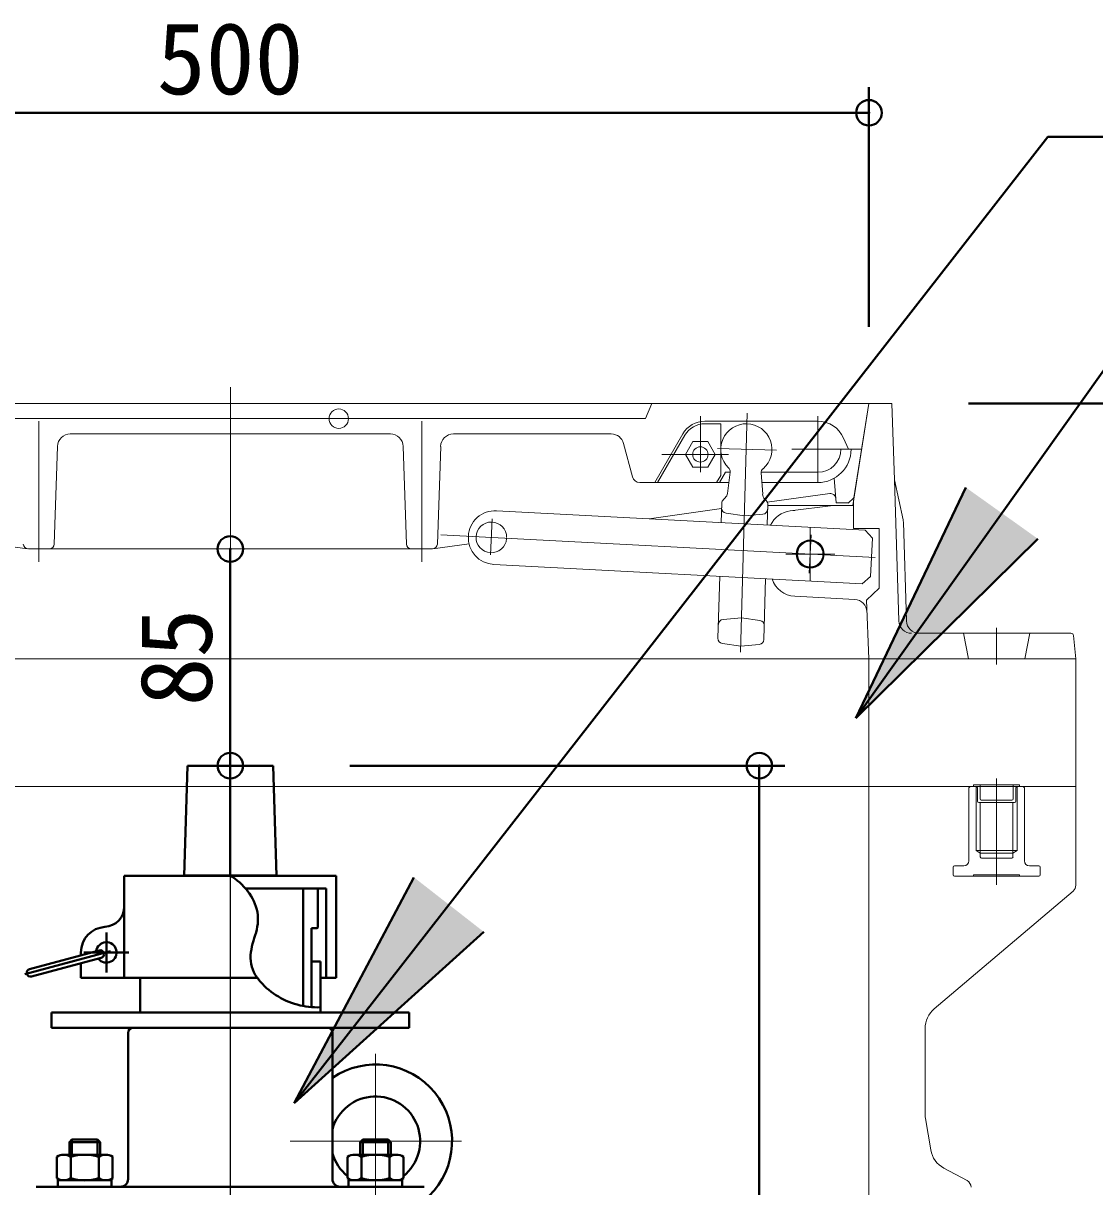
# Model space of a CAD drawing. Units: millimetres at full size, sheet at 1:20. Extents: x -5952 to 5966, y -3160 to 3160.
# Drawn here: x -3324.8 to -2905.4, y 612.6 to 1067.9 of the extents above; entities that cross this region are included whole.
import ezdxf
from ezdxf.enums import TextEntityAlignment as Align

# ---------------------------------------------------------------- set-up
doc = ezdxf.new("R2010")
doc.units = ezdxf.units.MM
doc.header["$LTSCALE"] = 20
doc.header["$PDMODE"] = 32
doc.header["$PDSIZE"] = 10
for name, color, linetype, lineweight in [('0-5_TEMP01', 3, 'Continuous', 18), ('0-7_躯体', 7, 'Continuous', 9), ('0-9_消火栓', 2, 'Continuous', 40), ('0-C_寸法', 1, 'Continuous', 40)]:
    doc.layers.add(name, color=color, linetype=linetype, lineweight=lineweight)
doc.styles.add('ＭＳ ゴシック', font='')
doc.styles.get('ＭＳ ゴシック').set_extended_font_data('MS Gothic')

msp = doc.modelspace()

# ---------------------------------------------------------------- linework, layer by layer
at = {"layer": '0-5_TEMP01'}
for p, q in [((-3243.76, 925.53), (-3243.76, 769.16)), ((-3041.37, 915.31), (-3044.01, 821.77)), ((-3318.76, 912.16), (-3318.76, 857.16)), ((-3168.77, 912.16), (-3168.77, 857.16)), ((-3059.76, 914.16), (-3059.76, 892.16)), ((-3074.78, 899.16), (-3048.76, 899.16)), ((-3053.07, 901.47), (-3029.93, 900.83)), ((-3141.96, 859.84), (-3141.22, 873.94)), ((-3016.76, 870.66), (-3016.76, 849.67)), ((-2991.26, 858.82), (-3161.4, 867.74)), ((-3017.16, 852.67), (-3016.38, 867.65)), ((-3026.29, 860.16), (-3007.11, 860.16)), ((-2943.77, 831.36), (-2943.77, 816.98)), ((-3243.76, 801.66), (-3243.76, 531.66)), ((-3243.78, 353.26), (-3243.78, 779.27)), ((-3243.78, 353.26), (-3243.78, 779.27)), ((-3574.76, 769.16), (-2912.76, 769.16)), ((-3186.94, 664.53), (-3186.94, 522.03)), ((-3153.21, 630.4), (-3220.35, 630.4))]:
    msp.add_line(p, q, dxfattribs=at)
at = {"layer": '0-7_躯体'}
for p, q in [((-3501.77, 919.16), (-2985.77, 919.16)), ((-2993.77, 919.16), (-3493.76, 919.16)), ((-3001.39, 919.16), (-3111.71, 919.16)), ((-3081.27, 913.16), (-3078.76, 919.16)), ((-2993.77, 919.15), (-3000.1, 879.16)), ((-2999.62, 882.16), (-2993.77, 919.16)), ((-2984.76, 919.16), (-2993.77, 919.16)), ((-2984.76, 919.16), (-2983.81, 889.16)), ((-3081.27, 913.16), (-3421.26, 913.16)), ((-3057.99, 912.16), (-3013.77, 912.16)), ((-3057.99, 911.16), (-3051.76, 911.16)), ((-3051.76, 911.16), (-3051.76, 890.94)), ((-3013.77, 914.16), (-3013.77, 888.16)), ((-3181.1, 907.16), (-3306.43, 907.16)), ((-3094.62, 907.16), (-3156.43, 907.16)), ((-3066.66, 907.16), (-3077.62, 888.16)), ((-3076.47, 888.16), (-3065.79, 906.66)), ((-3312.7, 864.09), (-3311.42, 902.33)), ((-3174.83, 864.09), (-3176.11, 902.33)), ((-3161.42, 902.33), (-3162.7, 864.09)), ((-3089.78, 903.43), (-3086.35, 890.39)), ((-3065.54, 899.16), (-3062.66, 904.16)), ((-3062.66, 904.16), (-3056.88, 904.16)), ((-3053.99, 899.16), (-3056.88, 904.16)), ((-3001.76, 901.16), (-3003.69, 905.55)), ((-3062.66, 894.16), (-3065.54, 899.16)), ((-3056.88, 894.16), (-3053.99, 899.16)), ((-3001.69, 901.16), (-3023.88, 901.16)), ((-3004.76, 901.16), (-2996.61, 901.16)), ((-3062.66, 894.16), (-3056.88, 894.16)), ((-3083.45, 888.16), (-3048.63, 888.16)), ((-3076.47, 888.16), (-3053.38, 888.16)), ((-3053.38, 888.16), (-3051.76, 890.94)), ((-3049.91, 892.16), (-3052.22, 888.16)), ((-3049.91, 892.16), (-3052.22, 888.16)), ((-3049.91, 892.16), (-3048.13, 892.16)), ((-3049.16, 883.93), (-3048.12, 892.28)), ((-3035.94, 892.16), (-3013.77, 892.16)), ((-3035.36, 883.55), (-3035.92, 891.93)), ((-3035.67, 888.16), (-3013.77, 888.16)), ((-3007.35, 889.86), (-3006.62, 880.16)), ((-2983.81, 889.16), (-2980.39, 873.61)), ((-2983.81, 889.16), (-2982.05, 834)), ((-3009.03, 883.87), (-3033.54, 880.44)), ((-3446.49, 879.4), (-3323.11, 862.17)), ((-3051.36, 880.09), (-3051.58, 872.5)), ((-3050.74, 881.49), (-3050.07, 882.12)), ((-3034.55, 881.69), (-3033.92, 881.01)), ((-3033.37, 879.59), (-3033.6, 871.56)), ((-3033.39, 879.16), (-2999.76, 879.16)), ((-3007.76, 879.16), (-3024.55, 877.06)), ((-3001.95, 880.16), (-3006.62, 880.16)), ((-3001.95, 880.15), (-2999.62, 882.16)), ((-2999.76, 870.16), (-2999.76, 881.27)), ((-2995.24, 869.54), (-3139.55, 877.11)), ((-3051.42, 877.94), (-3079.86, 873.98)), ((-3049.69, 876.17), (-3042.5, 875.17)), ((-3042.5, 875.17), (-3035.26, 875.76)), ((-3022.76, 877.28), (-3024.55, 877.06)), ((-2989.76, 870.16), (-2999.76, 870.16)), ((-2989.76, 870.16), (-2989.76, 846.78)), ((-2980.28, 872.7), (-2979.05, 834)), ((-2992.4, 866.39), (-2995.24, 869.54)), ((-2993.19, 851.41), (-2992.4, 866.39)), ((-3164.7, 862.16), (-3322.83, 862.16)), ((-3150.3, 864.15), (-3164.43, 862.17)), ((-2996.35, 848.57), (-3140.64, 856.13)), ((-3052.18, 851.5), (-3052.86, 827.23)), ((-3034.2, 850.55), (-3034.86, 826.73)), ((-2993.19, 851.41), (-2996.35, 848.57)), ((-3022.78, 843.67), (-2999.28, 842.4)), ((-2994.76, 842.16), (-2989.76, 846.78)), ((-2993.77, 819.16), (-2994.76, 842.16)), ((-3050.87, 834.59), (-3043.63, 835.19)), ((-3043.63, 835.19), (-3036.44, 834.18)), ((-2914.67, 829.16), (-2974.05, 829.16)), ((-2956.77, 829.16), (-2954.76, 819.15)), ((-2930.77, 829.16), (-2932.76, 819.16)), ((-3051.13, 825.2), (-3043.94, 824.19)), ((-3043.94, 824.19), (-3036.7, 824.78)), ((-2912.76, 819.15), (-2913.68, 828.26)), ((-3429.53, 819.15), (-2993.77, 819.15)), ((-2912.76, 819.16), (-2993.77, 819.16)), ((-2993.77, 819.15), (-2993.77, 769.16)), ((-2912.76, 819.15), (-2912.76, 769.16)), ((-2952.76, 769.9), (-2952.76, 769.16)), ((-2952.76, 769.9), (-2934.76, 769.9)), ((-2950.26, 769.9), (-2950.26, 764.4)), ((-2943.77, 772.39), (-2943.77, 730.66)), ((-2937.26, 769.9), (-2937.26, 764.4)), ((-2934.76, 769.9), (-2934.76, 769.16)), ((-3574.76, 769.16), (-3243.76, 769.16)), ((-2952.76, 769.16), (-3243.76, 769.16)), ((-2993.77, 769.16), (-2993.77, 569.15)), ((-2954.16, 769.16), (-2954.66, 768.65)), ((-2954.66, 768.65), (-2954.66, 740.15)), ((-2954.16, 769.16), (-2951.76, 769.16)), ((-2951.76, 769.16), (-2952.76, 769.16)), ((-2951.76, 769.16), (-2951.32, 768.88)), ((-2951.76, 769.16), (-2935.77, 769.16)), ((-2951.76, 769.16), (-2951.76, 744.16)), ((-2951.27, 768.65), (-2951.27, 763.41)), ((-2936.26, 768.65), (-2936.26, 763.41)), ((-2935.77, 769.16), (-2936.21, 768.88)), ((-2935.77, 769.16), (-2933.36, 769.16)), ((-2935.77, 769.16), (-2934.76, 769.16)), ((-2935.77, 769.16), (-2935.77, 744.16)), ((-2912.76, 769.16), (-2934.76, 769.16)), ((-2933.36, 769.16), (-2932.86, 768.65)), ((-2932.86, 768.65), (-2932.86, 740.15)), ((-2912.76, 769.16), (-2912.76, 730.57)), ((-2950.77, 762.91), (-2936.77, 762.91)), ((-2950.16, 762.91), (-2950.16, 743.15)), ((-2949.76, 763.9), (-2937.76, 763.9)), ((-2937.37, 762.91), (-2937.37, 743.15)), ((-2951.76, 744.16), (-2950.16, 743.15)), ((-2951.76, 744.16), (-2935.77, 744.16)), ((-2950.16, 743.15), (-2937.37, 743.15)), ((-2950.16, 743.15), (-2950.16, 741.65)), ((-2960.82, 737.65), (-2960.82, 734.65)), ((-2956.66, 738.15), (-2960.32, 738.15)), ((-2949.66, 741.15), (-2937.86, 741.15)), ((-2930.86, 738.15), (-2927.22, 738.15)), ((-2926.72, 737.65), (-2926.72, 734.65)), ((-2960.32, 734.15), (-2927.22, 734.15)), ((-2952.76, 734.65), (-2952.76, 734.15)), ((-2952.76, 734.65), (-2934.76, 734.65)), ((-2934.76, 734.65), (-2934.76, 734.15)), ((-2913.85, 728.26), (-2968.17, 682.16)), ((-2971.76, 674.47), (-2971.76, 640.99)), ((-2971.63, 639.34), (-2969.57, 627.02)), ((-2964.42, 619.84), (-2955.36, 615))]:
    msp.add_line(p, q, dxfattribs=at)
msp.add_lwpolyline([(-2935.77, 744.16), (-2937.37, 743.15), (-2937.37, 741.65)], dxfattribs=at)
for centre, radius in [((-3201.31, 913.16), 3.81), ((-3059.76, 899.16), 3), ((-3016.76, 860.16), 5.5), ((-3016.76, 860.16), 5.25), ((-3016.76, 860.16), 5)]:
    msp.add_circle(centre, radius, dxfattribs=at)
for centre, radius, start, end in [((-3057.99, 902.16), 10, 90, 150), ((-3057.99, 902.16), 9, 90, 150), ((-3041.76, 901.16), 10, 310.777, 225.984), ((-3013.77, 901.16), 11, 23.556, 90), ((-3306.43, 902.16), 5, 90, 178.091), ((-3181.1, 902.16), 5, 1.909, 90), ((-3156.43, 902.16), 5, 90, 178.091), ((-3094.62, 902.16), 5, 14.744, 90), ((-3013.77, 901.16), 9, 270, 0), ((-3013.77, 901.16), 13, 270, 0), ((-3050.1, 892.53), 2, 352.94, 45.984), ((-3033.93, 892.07), 2, 130.777, 183.821), ((-3083.45, 891.16), 3, 194.744, 270), ((-3052.13, 884.3), 3, 313.38, 352.94), ((-3032.37, 883.75), 3, 183.821, 223.381), ((-3008.76, 881.88), 2, 4.236, 97.945), ((-3049.36, 880.04), 2, 133.38, 178.38), ((-3035.37, 879.64), 2, 358.381, 43.381), ((-3140.1, 866.62), 10.5, 87, 177), ((-3049.42, 878.15), 2, 178.381, 262.04), ((-3035.43, 877.76), 2, 274.721, 358.381), ((-3023.3, 867.14), 10, 97.125, 154.22), ((-3141.59, 866.7), 6, 0, 355.198), ((-2985.28, 872.54), 5, 1.828, 12.381), ((-3140.1, 866.62), 10.5, 177, 267), ((-3322.83, 864.16), 2, 181.909, 270), ((-3314.7, 864.16), 2, 270, 358.091), ((-3172.83, 864.16), 2, 181.909, 270), ((-3164.7, 864.16), 2, 270, 358.091), ((-3022.24, 853.66), 10, 198.853, 266.907), ((-2999.56, 837.41), 5, 2.463, 86.907), ((-3050.7, 832.6), 2, 94.721, 178.38), ((-3036.71, 832.19), 2, 358.38, 82.04), ((-2977.05, 834.16), 5, 181.828, 270), ((-2974.05, 834.16), 5, 181.828, 270), ((-2914.67, 828.16), 1, 5.711, 90), ((-3050.86, 827.17), 2, 178.381, 262.04), ((-3036.86, 826.78), 2, 274.721, 358.381), ((-2951.76, 768.65), 0.5, 0, 90), ((-2935.77, 768.65), 0.5, 90, 180), ((-2950.77, 763.41), 0.5, 180, 270), ((-2949.76, 764.4), 0.5, 180, 270), ((-2937.76, 764.4), 0.5, 270, 0), ((-2936.77, 763.41), 0.5, 270, 0), ((-2960.32, 737.65), 0.5, 90, 180), ((-2956.66, 740.15), 2, 270, 0), ((-2949.66, 741.65), 0.5, 180, 270), ((-2937.86, 741.65), 0.5, 270, 0), ((-2930.86, 740.15), 2, 180, 270), ((-2927.22, 737.65), 0.5, 0, 90), ((-2960.32, 734.65), 0.5, 180, 270), ((-2927.22, 734.65), 0.5, 270, 0), ((-2915.77, 730.57), 3, 309.805, 0), ((-2961.77, 674.47), 10, 129.806, 180), ((-2961.77, 640.99), 10, 180, 189.462), ((-2959.71, 628.66), 10, 189.462, 241.928), ((-2956.77, 612.36), 3, 0, 61.927)]:
    msp.add_arc(centre, radius, start, end, dxfattribs=at)
at = {"layer": '0-9_消火栓'}
for p, q in [((-3260.53, 777.36), (-3261.86, 734.27)), ((-3227.03, 777.36), (-3260.53, 777.36)), ((-3243.78, 734.35), (-3243.78, 777.36)), ((-3227.03, 777.36), (-3225.7, 734.27)), ((-3227.03, 777.36), (-3225.7, 734.27)), ((-3202.28, 734.27), (-3285.28, 734.27)), ((-3285.28, 694.27), (-3285.28, 734.27)), ((-3261.85, 734.35), (-3225.7, 734.35)), ((-3202.28, 694.27), (-3202.28, 734.27)), ((-3206.28, 729.27), (-3237.82, 729.27)), ((-3215.28, 683.3), (-3215.28, 729.27)), ((-3209.73, 729.27), (-3209.53, 729.07)), ((-3209.53, 713.97), (-3209.53, 729.07)), ((-3206.28, 694.27), (-3206.28, 729.27)), ((-3292.28, 696.4), (-3292.28, 712.12)), ((-3212.03, 682.88), (-3212.03, 713.77)), ((-3290.66, 704.71), (-3324.15, 695.73)), ((-3295.08, 705.07), (-3322.36, 697.76)), ((-3294.3, 702.17), (-3321.58, 694.86)), ((-3302.28, 704.27), (-3302.28, 703.15)), ((-3283.44, 704.27), (-3301.06, 704.27)), ((-3302.28, 700.04), (-3302.28, 694.27)), ((-3208.53, 700.77), (-3212.03, 700.77)), ((-3208.53, 680.77), (-3208.53, 700.77)), ((-3233.13, 694.27), (-3302.28, 694.27)), ((-3279.03, 680.77), (-3279.03, 694.27)), ((-3202.28, 694.27), (-3208.53, 694.27)), ((-3208.53, 680.77), (-3208.53, 694.27)), ((-3173.78, 680.77), (-3313.78, 680.77)), ((-3313.78, 674.77), (-3313.78, 680.77)), ((-3173.78, 674.77), (-3173.78, 680.77)), ((-3173.78, 674.77), (-3313.78, 674.77)), ((-3283.78, 615.58), (-3283.78, 672.77)), ((-3203.78, 615.58), (-3203.78, 672.78)), ((-3306.78, 630.08), (-3306.78, 625.08)), ((-3305.78, 631.07), (-3305.78, 625.08)), ((-3295.78, 631.07), (-3305.78, 631.07)), ((-3295.78, 631.07), (-3295.78, 625.08)), ((-3294.78, 630.08), (-3295.78, 631.07)), ((-3294.78, 630.08), (-3294.78, 625.08)), ((-3192.93, 630.08), (-3192.93, 625.08)), ((-3191.94, 631.07), (-3191.94, 625.08)), ((-3181.93, 631.07), (-3191.94, 631.07)), ((-3181.93, 631.07), (-3181.93, 625.08)), ((-3180.93, 630.08), (-3181.93, 631.07)), ((-3180.93, 630.08), (-3180.93, 625.08)), ((-3311.73, 624.27), (-3311.73, 615.88)), ((-3292.56, 625.08), (-3308.99, 625.08)), ((-3306.26, 624.27), (-3306.26, 615.88)), ((-3295.3, 624.27), (-3295.3, 615.88)), ((-3289.83, 624.27), (-3289.83, 615.88)), ((-3197.89, 624.27), (-3197.89, 615.88)), ((-3178.72, 625.08), (-3195.15, 625.08)), ((-3192.41, 624.27), (-3192.41, 615.88)), ((-3181.46, 624.27), (-3181.46, 615.88)), ((-3175.99, 624.27), (-3175.99, 615.88)), ((-3290.28, 615.08), (-3311.28, 615.08)), ((-3311.28, 615.08), (-3311.28, 612.58)), ((-3290.28, 615.08), (-3290.28, 612.58)), ((-3176.44, 615.08), (-3197.44, 615.08)), ((-3197.44, 615.08), (-3197.44, 612.58)), ((-3176.44, 615.08), (-3176.44, 612.58)), ((-3167.93, 612.58), (-3319.78, 612.58))]:
    msp.add_line(p, q, dxfattribs=at)
for points in [[(-3209.53, 713.97), (-3209.73, 713.77), (-3212.03, 713.77)], [(-3294.78, 630.08), (-3306.78, 630.08), (-3305.78, 631.07)], [(-3180.93, 630.08), (-3192.93, 630.08), (-3191.94, 631.07)]]:
    msp.add_lwpolyline(points, dxfattribs=at)
for centre, radius, start, end in [((-3256, 713.68), 23.95, 37.406, 59.3274), ((-3252.54, 715.94), 19.82, 11.8299, 38.2819), ((-3293.28, 722.25), 8, 273.185, 0), ((-3252.11, 717.38), 19.16, 340.4894, 7.851), ((-3292.28, 704.27), 10, 93.185, 180), ((-3202.26, 699.72), 33.73, 160.4893, 176.0285), ((-3292.28, 704.27), 4, 217.024, 172.976), ((-3294.7, 703.62), 1.5, 285, 105), ((-3221.84, 702.64), 14.07, 182.4084, 219.6681), ((-3321.97, 696.32), 1.5, 105, 285), ((-3211.43, 710.5), 27.11, 218.3958, 237.7464), ((-3209.62, 712.64), 29.89, 237.0063, 254.5462), ((-3209.52, 713.91), 31.14, 254.9956, 271.8338), ((-3281.78, 672.77), 2, 90, 180), ((-3205.78, 672.77), 2, 0, 90), ((-3186.94, 630.4), 30, 314.427, 124.152), ((-3186.94, 630.4), 17.5, 308.734, 164.233), ((-3308.99, 620), 5.08, 57.419, 122.581), ((-3300.78, 605.94), 19.14, 73.374, 106.626), ((-3292.56, 620), 5.08, 57.419, 122.581), ((-3186.94, 630.4), 17.5, 195.767, 231.265), ((-3195.15, 620), 5.08, 57.419, 122.581), ((-3186.94, 605.94), 19.14, 73.374, 106.626), ((-3178.72, 620), 5.08, 57.419, 122.581), ((-3308.99, 620.16), 5.08, 237.419, 302.581), ((-3300.78, 634.21), 19.14, 253.374, 286.626), ((-3292.56, 620.16), 5.08, 237.419, 302.581), ((-3286.78, 615.58), 3, 270, 0), ((-3200.78, 615.58), 3, 180, 270), ((-3195.15, 620.16), 5.08, 237.419, 302.581), ((-3186.94, 634.21), 19.14, 253.374, 286.626), ((-3178.72, 620.16), 5.08, 237.419, 302.581)]:
    msp.add_arc(centre, radius, start, end, dxfattribs=at)
at = {"layer": '0-C_寸法'}
for p, q in [((-2993.77, 949.16), (-2993.77, 1042.86)), ((-2993.77, 1032.86), (-3493.76, 1032.86)), ((-3218.77, 645.33), (-2923.76, 1023.41)), ((-2923.76, 1023.41), (-2552.06, 1023.41)), ((-2998.88, 795.99), (-2887.93, 951.74)), ((-2954.76, 919.16), (-2528.79, 919.16)), ((-2954.76, 919.16), (-2625.62, 919.16)), ((-2954.76, 919.16), (-2723.92, 919.16)), ((-2998.88, 795.99), (-2955.88, 886.27)), ((-2998.88, 795.99), (-2927.6, 866.12)), ((-3243.78, 862.16), (-3243.78, 777.36)), ((-3197.03, 777.36), (-3026.68, 777.36)), ((-3036.68, 777.36), (-3036.68, 351.36)), ((-3218.77, 645.33), (-3171.88, 733.65)), ((-3218.77, 645.33), (-3144.5, 712.29))]:
    msp.add_line(p, q, dxfattribs=at)
for p in [(-2993.77, 1032.86), (-3243.78, 862.16), (-3243.78, 777.36), (-3036.68, 777.36)]:
    msp.add_point(p, dxfattribs=at)
for points in [[(-2955.88, 886.27), (-2927.6, 866.12), (-2998.88, 795.99)], [(-3171.88, 733.65), (-3144.5, 712.29), (-3218.77, 645.33)]]:
    msp.add_solid(points, dxfattribs=at)

# ---------------------------------------------------------------- texts
at = {"layer": '0-C_寸法', "style": 'ＭＳ ゴシック'}
msp.add_text('500', height=28.15, dxfattribs=at).set_placement((-3272.56, 1031.65), align=Align.BOTTOM_LEFT)
msp.add_text('85', height=28.15, rotation=90, dxfattribs=at).set_placement((-3242.56, 800.56), align=Align.BOTTOM_LEFT)

doc.saveas('drawing.dxf')
